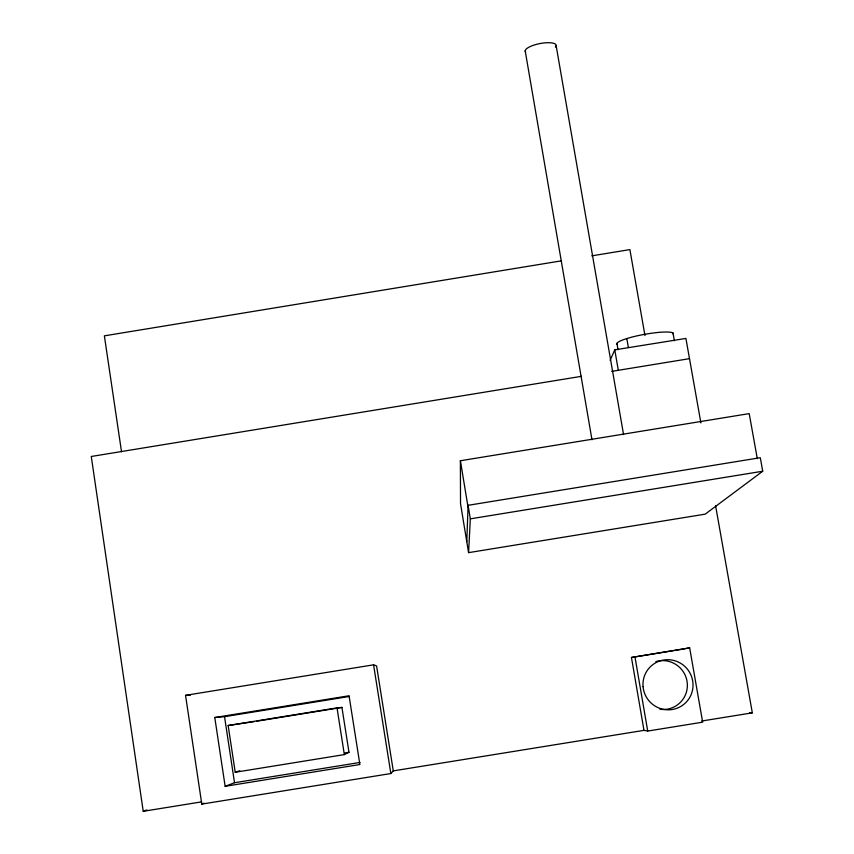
<?xml version="1.0" encoding="UTF-8"?>
<svg xmlns="http://www.w3.org/2000/svg" width="854" height="854" viewBox="0 0 854 854"><rect width="100%" height="100%" fill="white"/><g stroke="black" fill="none" stroke-linecap="round" stroke-linejoin="round"><path stroke-width="1.28" d="M466.775 541.671L468.099 505.312L760.295 457.701L762.729 471.227L705.201 514.151L468.579 552.645L460.53 503.721L460.391 460.744L749.204 413.614L757.295 458.619M468.579 552.645L470.33 518.848L468.099 505.312M610.098 360.367L614.763 349.852L685.911 338.43L700.899 422.933M393.278 770.884L376.582 665.906L373.572 664.828L185.542 695.337L201.79 804.105L390.854 773.543L393.278 770.884L643.98 730.362L647.716 731.056L702.661 722.174L689.658 647.823L631.458 657.473L643.98 730.362M344.343 754.605L348.987 752.289L341.931 707.422L337.02 707.881L228.146 725.516L235.224 772.262L344.343 754.605L337.02 707.881M201.79 804.105L204.021 803.176M225.146 786.31L359.886 764.522L349.051 695.775L214.781 717.531L225.146 786.31L234.519 782.734L359.982 762.451M581.51 376.315L91.271 456.474L143.226 811.3L146.973 809.944M235.224 772.262L239.707 770.756M686.242 648.538L689.658 647.823M561.58 260.812L104.369 335.846L121.524 451.766M591.79 255.848L629.889 249.603L644.962 335.526M611.742 371.373L689.498 358.659M470.33 518.848L762.729 471.227M214.781 717.531L224.538 716.687L349.542 696.426M631.458 657.473L685.1 648.784M254.364 721.609L228.146 725.516M256.979 721.182L341.931 707.422M345.048 752.929L348.987 752.289M143.226 811.3L201.64 801.863M701.721 721.022L752.321 712.844L715.556 505.579M185.542 695.337L190.261 695.348M749.684 712.695L752.321 712.844M673.027 333.071L674.382 340.746M626.815 338.579L628.352 347.418M616.951 343.425L618.04 349.681M614.763 349.852L618.317 370.294M556.146 45.721L623.569 434.611M634.928 656.683L647.716 731.056M525.189 50.845L591.982 439.767M460.391 460.744L468.035 507.073M373.572 664.828L390.854 773.543M224.538 716.687L234.519 782.734M655.819 661.583A24.585 24.286 48 0 1 687.278 683.221A24.585 24.286 48 0 1 659.939 709.268M617.357 344.525A28.716 4.43 -10.3 0 1 643.98 334.448A28.716 4.43 -10.3 0 1 673.23 334.213M525.594 52.019A15.756 4.74 -11.1 0 1 541.276 43.319A15.756 4.74 -11.1 0 1 555.431 47.087M643.062 686.648A25.193 24.883 47.8 0 0 682.346 705.468A25.193 24.883 47.8 0 0 678.567 662.181A25.193 24.883 47.8 0 0 643.062 686.648"/></g></svg>
